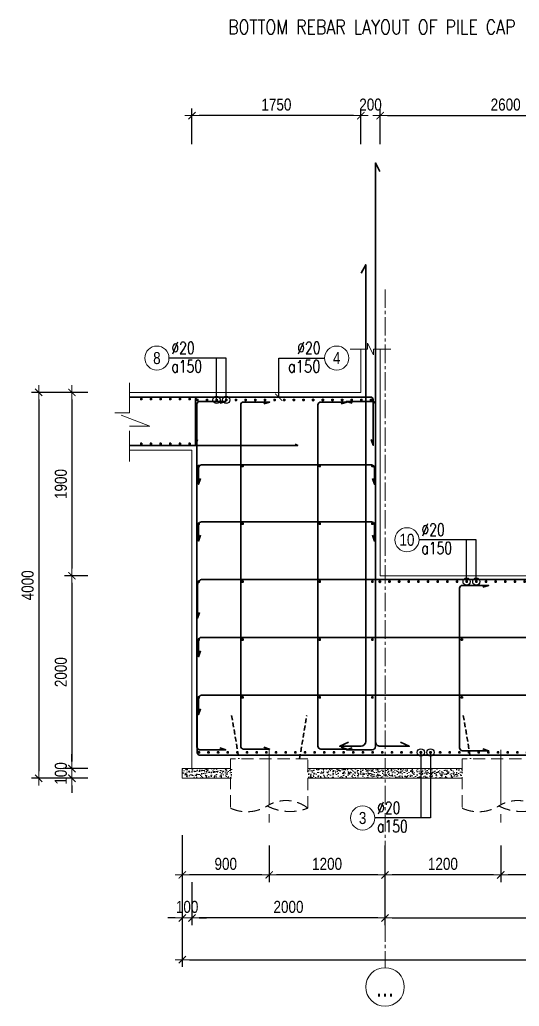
# Model space of a CAD drawing. Header units: millimetres. Extents: x -134772 to 84392, y -129535 to 67259.
# Drawn here: x 50296 to 55471, y -12117 to -1890 of the extents above; entities that cross this region are included whole.
import ezdxf
from ezdxf.enums import TextEntityAlignment as Align

# ---------------------------------------------------------------- set-up
doc = ezdxf.new("R2010")
doc.units = ezdxf.units.MM
doc.header["$MEASUREMENT"] = 0
for name, pattern in [('CENTER2', [28.575, 19.05, -3.175, 3.175, -3.175]), ('HIDDEN', [0.375, 0.25, -0.125]), ('HIDDEN2', [4.7625, 3.175, -1.5875])]:
    doc.linetypes.add(name, pattern=pattern)
doc.layers.get('Defpoints').update_dxf_attribs({"color": 252})
for name, color, linetype, lineweight in [('$0$NDC_S_THIN LINE', 7, 'Continuous', 20), ('KC-TRUC', 5, 'CENTER2', 18), ('NDC_S_AXIS', 5, 'CENTER2', 15), ('NDC_S_CONTINUOUS', 3, 'Continuous', 20), ('NDC_S_DIM', 1, 'Continuous', 9), ('NDC_S_ENG TITLE', 3, 'Continuous', 20), ('NDC_S_HATCH MATERIAL', 8, 'Continuous', 13), ('NDC_S_HIDDEN', 8, 'HIDDEN2', 13), ('NDC_S_LEADER', 1, 'Continuous', 9), ('NDC_S_REBAR', 4, 'Continuous', 35), ('NDC_S_VN TEXT', 7, 'Continuous', 9)]:
    doc.layers.add(name, color=color, linetype=linetype, lineweight=lineweight)
doc.styles.add('ARIAL', font='arial.ttf', dxfattribs={"width": 0.8})
doc.styles.add('NDC_ARIAL', font='arial.ttf', dxfattribs={"width": 0.8})
doc.styles.add('NDC_ROMANS', font='romans.shx', dxfattribs={"width": 0.8})
doc.dimstyles.new('NDC_1-50', dxfattribs={"dimscale": 50, "dimtxt": 2.5, "dimasz": 1, "dimexe": 1.5, "dimexo": 0, "dimgap": 0.8, "dimtad": 1, "dimdec": 0, "dimdsep": 46, "dimtxsty": 'NDC_ARIAL', "dimblk": 'DIMMARK', "dimcen": 49999.938995, "dimdle": 1.5, "dimclrd": 1, "dimclre": 1, "dimclrt": 3, "dimadec": 0, "dimazin": 0, "dimtfac": 1, "dimtdec": 0, "dimtix": 1, "dimtmove": 2, "dimatfit": 3, "dimfxl": 1, "dimarcsym": 0})
doc.dimstyles.new('NDC_dim_50', dxfattribs={"dimscale": 50, "dimtxt": 2.5, "dimasz": 1.5, "dimexe": 1.5, "dimexo": 0, "dimgap": 1, "dimtad": 1, "dimdec": 0, "dimzin": 0, "dimdsep": 46, "dimtxsty": 'ARIAL', "dimblk": 'DIMMARK', "dimcen": 0.09, "dimdle": 1.2, "dimclrd": 1, "dimclre": 1, "dimclrt": 3, "dimadec": 0, "dimazin": 0, "dimtfac": 1, "dimtdec": 0, "dimtix": 1, "dimtofl": 0, "dimtmove": 0, "dimatfit": 3, "dimfxl": 6, "dimtolj": 1, "dimtzin": 0, "dimarcsym": 0})

# ---------------------------------------------------------------- blocks, each defined once
blk = doc.blocks.new('*U658')
at = {"layer": 'KC-TRUC', "ltscale": 30}
blk.add_line((0, 194), (0, -560), dxfattribs=at)
at = {"layer": 'NDC_S_HATCH MATERIAL', "color": 2, "linetype": 'HIDDEN', "ltscale": 500}
blk.add_lwpolyline([(400, -411), (400, 99), (-400, 99), (-400, -411)], dxfattribs=at)
for centre, major_axis, start_param, end_param in [((173, -698), (-259, 259), -1.452433, -0.227584), ((-232, -48), (-283, 283), 1.921341, 2.912184), ((215, 65), (361, 361), 3.446929, 4.297833)]:
    blk.add_ellipse(centre, major_axis=major_axis, ratio=1, start_param=start_param, end_param=end_param, dxfattribs=at)
at = {"layer": 'NDC_S_REBAR', "linetype": 'HIDDEN', "ltscale": 200}
for p, q in [((-389, 551), (-314, 100)), ((314, 100), (389, 551))]:
    blk.add_line(p, q, dxfattribs=at)
blk = doc.blocks.new('*U654')
at = {"layer": 'KC-TRUC', "ltscale": 30}
blk.add_line((0, 194), (0, -560), dxfattribs=at)
at = {"layer": 'NDC_S_HATCH MATERIAL', "color": 2, "linetype": 'HIDDEN', "ltscale": 500}
blk.add_lwpolyline([(400, -411), (400, 99), (-400, 99), (-400, -411)], dxfattribs=at)
for centre, major_axis, start_param, end_param in [((173, -698), (-259, 259), -1.452433, -0.227584), ((-232, -48), (-283, 283), 1.921341, 2.912184), ((215, 65), (361, 361), 3.446929, 4.297833)]:
    blk.add_ellipse(centre, major_axis=major_axis, ratio=1, start_param=start_param, end_param=end_param, dxfattribs=at)
at = {"layer": 'NDC_S_REBAR', "linetype": 'HIDDEN', "ltscale": 200}
for p, q in [((-389, 551), (-314, 100)), ((314, 100), (389, 551))]:
    blk.add_line(p, q, dxfattribs=at)
blk = doc.blocks.new('kata_block_THEP')
at = {"layer": 'NDC_S_REBAR', "color": 0}
for p, q in [((-0.5, 0), (0.5, 0)), ((-0.35, 0.35), (0.35, -0.35)), ((0.35, 0.35), (-0.35, -0.35)), ((0, 0.5), (0, -0.5))]:
    blk.add_line(p, q, dxfattribs=at)
at = {"layer": 'NDC_S_REBAR', "color": 0, "const_width": 0.0833}
blk.add_lwpolyline([(-0.5, 0, 1), (0.5, 0, 1), (-0.5, 0, 1)], format="xyb", dxfattribs=at)
blk = doc.blocks.new('*U663')
at = {"layer": 'NDC_S_REBAR', "xscale": 25, "yscale": 25, "zscale": 25}
blk.add_blockref('kata_block_THEP', (0, 0), dxfattribs=at)
blk = doc.blocks.new('*U664')
at = {"layer": 'NDC_S_CONTINUOUS', "color": 0, "linetype": 'ByBlock', "lineweight": -2, "transparency": 16777216}
for p in [(0, 0), (100, 0), (200, 0), (300, 0), (400, 0), (500, 0), (600, 0), (700, 0), (800, 0), (900, 0), (1000, 0), (1100, 0), (1200, 0), (1300, 0), (1400, 0), (1500, 0), (1600, 0), (1700, 0), (1800, 0)]:
    blk.add_blockref('*U663', p, dxfattribs=at)
blk = doc.blocks.new('*U665')
at = {"layer": 'NDC_S_REBAR', "xscale": 25, "yscale": 25, "zscale": 25}
blk.add_blockref('kata_block_THEP', (0, 0), dxfattribs=at)
blk = doc.blocks.new('*U666')
at = {"layer": 'NDC_S_CONTINUOUS', "color": 0, "linetype": 'ByBlock', "lineweight": -2, "transparency": 16777216}
for p in [(0, 0), (100, 0), (200, 0), (300, 0), (400, 0), (500, 0), (600, 0), (700, 0), (800, 0), (900, 0), (1000, 0), (1100, 0), (1200, 0), (1300, 0), (1400, 0), (1500, 0), (1600, 0), (1700, 0), (1800, 0), (1900, 0), (2000, 0), (2100, 0), (2200, 0), (2300, 0), (2400, 0), (2500, 0), (2600, 0), (2700, 0), (2800, 0), (2900, 0), (3000, 0), (3100, 0), (3200, 0), (3300, 0), (3400, 0), (3500, 0), (3600, 0), (3700, 0), (3800, 0), (3900, 0), (4000, 0), (4100, 0), (4200, 0), (4300, 0), (4400, 0), (4500, 0), (4600, 0), (4700, 0), (4800, 0), (4900, 0), (5000, 0), (5100, 0), (5200, 0), (5300, 0), (5400, 0), (5500, 0), (5600, 0), (5700, 0), (5800, 0), (5900, 0), (6000, 0), (6100, 0), (6200, 0), (6300, 0), (6400, 0), (6500, 0), (6600, 0), (6700, 0), (6800, 0), (6900, 0)]:
    blk.add_blockref('*U665', p, dxfattribs=at)
blk = doc.blocks.new('*U277')
at = {"layer": 'NDC_S_REBAR', "xscale": 25, "yscale": 25, "zscale": 25}
blk.add_blockref('kata_block_THEP', (0, 0), dxfattribs=at)
blk = doc.blocks.new('*U667')
at = {"layer": 'NDC_S_CONTINUOUS', "color": 0, "linetype": 'ByBlock', "lineweight": -2, "transparency": 16777216, "xscale": -1, "rotation": 180}
blk.add_blockref('*U277', (0, 0), dxfattribs=at)
blk = doc.blocks.new('*U668')
at = {"layer": 'NDC_S_DIM', "color": 0, "linetype": 'ByBlock', "lineweight": -2, "transparency": 16777216}
for p in [(0, 0), (100, 0), (200, 0), (300, 0), (400, 0), (500, 0), (600, 0), (700, 0), (800, 0), (900, 0), (1000, 0), (1100, 0), (1200, 0), (1300, 0), (1400, 0), (1500, 0), (1600, 0), (1700, 0), (1800, 0), (1900, 0), (2000, 0), (2100, 0), (2200, 0), (2300, 0), (2400, 0), (2500, 0), (2600, 0)]:
    blk.add_blockref('*U667', p, dxfattribs=at)
blk = doc.blocks.new('*U669')
at = {"layer": 'NDC_S_REBAR', "xscale": -25, "yscale": 25, "zscale": 25, "rotation": 270}
blk.add_blockref('kata_block_THEP', (0, 0), dxfattribs=at)
blk = doc.blocks.new('*U670')
at = {"layer": 'NDC_S_DIM', "color": 0, "linetype": 'ByBlock', "lineweight": -2, "transparency": 16777216}
for p in [(0, 2400), (0, 1800), (0, 1200), (0, 600), (0, 0)]:
    blk.add_blockref('*U669', p, dxfattribs=at)
blk = doc.blocks.new('*U671')
at = {"layer": 'NDC_S_REBAR', "xscale": -25, "yscale": 25, "zscale": 25, "rotation": 270}
blk.add_blockref('kata_block_THEP', (0, 0), dxfattribs=at)
blk = doc.blocks.new('*U672')
at = {"layer": 'NDC_S_DIM', "color": 0, "linetype": 'ByBlock', "lineweight": -2, "transparency": 16777216}
for p in [(0, 2400), (0, 1800), (0, 1200), (0, 600), (0, 0)]:
    blk.add_blockref('*U671', p, dxfattribs=at)
blk = doc.blocks.new('*U683')
at = {"layer": 'NDC_S_REBAR', "ltscale": 0.005}
blk.add_lwpolyline([(90, -837), (150, -857), (-120, -857, -0.414214), (-150, -827), (-150, 827, -0.414214), (-120, 857), (150, 857), (90, 837)], format="xyb", dxfattribs=at)
blk = doc.blocks.new('*U684')
at = {"layer": 'NDC_S_LEADER', "color": 0, "linetype": 'ByBlock', "lineweight": -2, "transparency": 16777216}
for p in [(0, 0), (1000, 0)]:
    blk.add_blockref('*U683', p, dxfattribs=at)
blk = doc.blocks.new('*U685')
at = {"layer": 'NDC_S_REBAR', "xscale": -25, "yscale": 25, "zscale": 25, "rotation": 270}
blk.add_blockref('kata_block_THEP', (0, 0), dxfattribs=at)
blk = doc.blocks.new('*U686')
at = {"layer": 'NDC_S_DIM', "color": 0, "linetype": 'ByBlock', "lineweight": -2, "transparency": 16777216}
for p in [(0, 600), (0, 0)]:
    blk.add_blockref('*U685', p, dxfattribs=at)
blk = doc.blocks.new('DIMMARK')
at = {"layer": 'NDC_S_DIM', "color": 1}
blk.add_line((-1.5, 0), (1, 0), dxfattribs=at)
at = {"layer": 'NDC_S_DIM', "color": 2, "const_width": 0.15}
blk.add_lwpolyline([(-0.5, -0.5), (0.5, 0.5)], dxfattribs=at)
blk = doc.blocks.new('*D692')
at = {"layer": 'Defpoints', "color": 0, "transparency": 16777216}
for p in [(51001, -5753), (50836, -7653), (51001, -7653)]:
    blk.add_point(p, dxfattribs=at)
at = {"layer": 'NDC_S_DIM', "color": 1, "lineweight": -2, "transparency": 16777216}
for p, q in [((51001, -5753), (50761, -5753)), ((50836, -5828), (50836, -7578)), ((51001, -7653), (50761, -7653))]:
    blk.add_line(p, q, dxfattribs=at)
at = {"layer": 'NDC_S_DIM', "color": 1, "lineweight": -2, "transparency": 16777216, "xscale": 75, "yscale": 75, "zscale": 75}
for p, rotation in [((50836, -5753), 90), ((50836, -7653), 270)]:
    blk.add_blockref('DIMMARK', p, dxfattribs=dict(at, rotation=rotation))
at = {"layer": 'NDC_S_DIM', "color": 3, "transparency": 16777216, "insert": (50722, -6703), "char_height": 125, "attachment_point": 5, "rotation": 90, "style": 'ARIAL'}
blk.add_mtext('\\A1;1900', dxfattribs=at)
blk = doc.blocks.new('*D693')
at = {"layer": 'Defpoints', "color": 0, "transparency": 16777216}
for p in [(51001, -9653), (50836, -9753), (51001, -9753)]:
    blk.add_point(p, dxfattribs=at)
at = {"layer": 'NDC_S_DIM', "color": 1, "lineweight": -2, "transparency": 16777216}
for p, q in [((50836, -9578), (50836, -9503)), ((51001, -9653), (50761, -9653)), ((51001, -9753), (50761, -9753)), ((50836, -9828), (50836, -9903))]:
    blk.add_line(p, q, dxfattribs=at)
at = {"layer": 'NDC_S_DIM', "color": 1, "lineweight": -2, "transparency": 16777216, "xscale": 75, "yscale": 75, "zscale": 75}
for p, rotation in [((50836, -9653), 270), ((50836, -9753), 90)]:
    blk.add_blockref('DIMMARK', p, dxfattribs=dict(at, rotation=rotation))
at = {"layer": 'NDC_S_DIM', "color": 3, "transparency": 16777216, "insert": (50722, -9703), "char_height": 125, "attachment_point": 5, "rotation": 90, "style": 'ARIAL'}
blk.add_mtext('\\A1;100', dxfattribs=at)
blk = doc.blocks.new('*D694')
at = {"layer": 'Defpoints', "color": 0, "transparency": 16777216}
for p in [(50938, -5753), (50492, -9753), (50938, -9753)]:
    blk.add_point(p, dxfattribs=at)
at = {"layer": 'NDC_S_DIM', "color": 1, "lineweight": -2, "transparency": 16777216}
for p, q in [((50938, -5753), (50417, -5753)), ((50492, -5828), (50492, -9678)), ((50938, -9753), (50417, -9753))]:
    blk.add_line(p, q, dxfattribs=at)
at = {"layer": 'NDC_S_DIM', "color": 1, "lineweight": -2, "transparency": 16777216, "xscale": 75, "yscale": 75, "zscale": 75}
for p, rotation in [((50492, -5753), 90), ((50492, -9753), 270)]:
    blk.add_blockref('DIMMARK', p, dxfattribs=dict(at, rotation=rotation))
at = {"layer": 'NDC_S_DIM', "color": 3, "transparency": 16777216, "insert": (50378, -7753), "char_height": 125, "attachment_point": 5, "rotation": 90, "style": 'ARIAL'}
blk.add_mtext('\\A1;4000', dxfattribs=at)
blk = doc.blocks.new('*D695')
at = {"layer": 'Defpoints', "color": 0, "transparency": 16777216}
for p in [(51001, -7653), (50836, -9653), (51001, -9653)]:
    blk.add_point(p, dxfattribs=at)
at = {"layer": 'NDC_S_DIM', "color": 1, "lineweight": -2, "transparency": 16777216}
for p, q in [((51001, -7653), (50761, -7653)), ((50836, -7728), (50836, -9578)), ((51001, -9653), (50761, -9653))]:
    blk.add_line(p, q, dxfattribs=at)
at = {"layer": 'NDC_S_DIM', "color": 1, "lineweight": -2, "transparency": 16777216, "xscale": 75, "yscale": 75, "zscale": 75}
for p, rotation in [((50836, -7653), 90), ((50836, -9653), 270)]:
    blk.add_blockref('DIMMARK', p, dxfattribs=dict(at, rotation=rotation))
at = {"layer": 'NDC_S_DIM', "color": 3, "transparency": 16777216, "insert": (50722, -8653), "char_height": 125, "attachment_point": 5, "rotation": 90, "style": 'ARIAL'}
blk.add_mtext('\\A1;2000', dxfattribs=at)
blk = doc.blocks.new('*D699')
at = {"layer": 'Defpoints', "color": 0, "transparency": 16777216}
for p in [(54080, -10830), (62780, -10830), (62780, -11201)]:
    blk.add_point(p, dxfattribs=at)
at = {"layer": 'NDC_S_DIM', "color": 1, "lineweight": -2, "transparency": 16777216}
for p, q in [((54080, -10830), (54080, -11276)), ((62780, -10830), (62780, -11276)), ((54155, -11201), (62705, -11201))]:
    blk.add_line(p, q, dxfattribs=at)
at = {"layer": 'NDC_S_DIM', "color": 1, "lineweight": -2, "transparency": 16777216, "xscale": 75, "yscale": 75, "zscale": 75, "rotation": 180}
blk.add_blockref('DIMMARK', (54080, -11201), dxfattribs=at)
at = {"layer": 'NDC_S_DIM', "color": 1, "lineweight": -2, "transparency": 16777216, "xscale": 75, "yscale": 75, "zscale": 75}
blk.add_blockref('DIMMARK', (62780, -11201), dxfattribs=at)
at = {"layer": 'NDC_S_DIM', "color": 3, "transparency": 16777216, "insert": (58430, -11087), "char_height": 125, "attachment_point": 5, "style": 'ARIAL'}
blk.add_mtext('\\A1;8700', dxfattribs=at)
blk = doc.blocks.new('*D701')
at = {"layer": 'Defpoints', "color": 0, "transparency": 16777216}
for p in [(51980, -10343), (64580, -10343), (64580, -11634)]:
    blk.add_point(p, dxfattribs=at)
at = {"layer": 'NDC_S_DIM', "color": 1, "lineweight": -2, "transparency": 16777216}
for p, q in [((51980, -10343), (51980, -11709)), ((64580, -10343), (64580, -11709)), ((52055, -11634), (64505, -11634))]:
    blk.add_line(p, q, dxfattribs=at)
at = {"layer": 'NDC_S_DIM', "color": 1, "lineweight": -2, "transparency": 16777216, "xscale": 75, "yscale": 75, "zscale": 75, "rotation": 180}
blk.add_blockref('DIMMARK', (51980, -11634), dxfattribs=at)
at = {"layer": 'NDC_S_DIM', "color": 1, "lineweight": -2, "transparency": 16777216, "xscale": 75, "yscale": 75, "zscale": 75}
blk.add_blockref('DIMMARK', (64580, -11634), dxfattribs=at)
at = {"layer": 'NDC_S_DIM', "color": 3, "transparency": 16777216, "insert": (58280, -11520), "char_height": 125, "attachment_point": 5, "style": 'ARIAL'}
blk.add_mtext('\\A1;12600', dxfattribs=at)
blk = doc.blocks.new('*D704')
at = {"layer": 'Defpoints', "color": 0, "transparency": 16777216}
for p in [(55280, -10449), (58300, -10449), (55280, -10755)]:
    blk.add_point(p, dxfattribs=at)
at = {"layer": 'NDC_S_LEADER', "color": 1, "lineweight": -2, "transparency": 16777216}
for p, q in [((55280, -10449), (55280, -10830)), ((58300, -10449), (58300, -10830)), ((58225, -10755), (55355, -10755))]:
    blk.add_line(p, q, dxfattribs=at)
at = {"layer": 'NDC_S_LEADER', "color": 1, "lineweight": -2, "transparency": 16777216, "xscale": 75, "yscale": 75, "zscale": 75, "rotation": 180}
blk.add_blockref('DIMMARK', (55280, -10755), dxfattribs=at)
at = {"layer": 'NDC_S_LEADER', "color": 1, "lineweight": -2, "transparency": 16777216, "xscale": 75, "yscale": 75, "zscale": 75}
blk.add_blockref('DIMMARK', (58300, -10755), dxfattribs=at)
at = {"layer": 'NDC_S_LEADER', "color": 3, "transparency": 16777216, "insert": (56790, -10641), "char_height": 125, "attachment_point": 5, "style": 'ARIAL'}
blk.add_mtext('\\A1;3020', dxfattribs=at)
blk = doc.blocks.new('*D705')
at = {"layer": 'Defpoints', "color": 0, "transparency": 16777216}
for p in [(54080, -10449), (55280, -10449), (54080, -10755)]:
    blk.add_point(p, dxfattribs=at)
at = {"layer": 'NDC_S_LEADER', "color": 1, "lineweight": -2, "transparency": 16777216}
for p, q in [((54080, -10449), (54080, -10830)), ((55280, -10449), (55280, -10830)), ((55205, -10755), (54155, -10755))]:
    blk.add_line(p, q, dxfattribs=at)
at = {"layer": 'NDC_S_LEADER', "color": 1, "lineweight": -2, "transparency": 16777216, "xscale": 75, "yscale": 75, "zscale": 75, "rotation": 180}
blk.add_blockref('DIMMARK', (54080, -10755), dxfattribs=at)
at = {"layer": 'NDC_S_LEADER', "color": 1, "lineweight": -2, "transparency": 16777216, "xscale": 75, "yscale": 75, "zscale": 75}
blk.add_blockref('DIMMARK', (55280, -10755), dxfattribs=at)
at = {"layer": 'NDC_S_LEADER', "color": 3, "transparency": 16777216, "insert": (54680, -10641), "char_height": 125, "attachment_point": 5, "style": 'ARIAL'}
blk.add_mtext('\\A1;1200', dxfattribs=at)
blk = doc.blocks.new('*D706')
at = {"layer": 'Defpoints', "color": 0, "transparency": 16777216}
for p in [(51980, -10449), (52880, -10449), (51980, -10755)]:
    blk.add_point(p, dxfattribs=at)
at = {"layer": 'NDC_S_LEADER', "color": 1, "lineweight": -2, "transparency": 16777216}
for p, q in [((51980, -10449), (51980, -10830)), ((52880, -10449), (52880, -10830)), ((52805, -10755), (52055, -10755))]:
    blk.add_line(p, q, dxfattribs=at)
at = {"layer": 'NDC_S_LEADER', "color": 1, "lineweight": -2, "transparency": 16777216, "xscale": 75, "yscale": 75, "zscale": 75, "rotation": 180}
blk.add_blockref('DIMMARK', (51980, -10755), dxfattribs=at)
at = {"layer": 'NDC_S_LEADER', "color": 1, "lineweight": -2, "transparency": 16777216, "xscale": 75, "yscale": 75, "zscale": 75}
blk.add_blockref('DIMMARK', (52880, -10755), dxfattribs=at)
at = {"layer": 'NDC_S_LEADER', "color": 3, "transparency": 16777216, "insert": (52430, -10641), "char_height": 125, "attachment_point": 5, "style": 'ARIAL'}
blk.add_mtext('\\A1;900', dxfattribs=at)
blk = doc.blocks.new('*D707')
at = {"layer": 'Defpoints', "color": 0, "transparency": 16777216}
for p in [(51980, -10830), (52080, -10830), (51980, -11201)]:
    blk.add_point(p, dxfattribs=at)
at = {"layer": 'NDC_S_LEADER', "color": 1, "lineweight": -2, "transparency": 16777216}
for p, q in [((51980, -10830), (51980, -11276)), ((52080, -10830), (52080, -11276)), ((51905, -11201), (51830, -11201)), ((52155, -11201), (52230, -11201))]:
    blk.add_line(p, q, dxfattribs=at)
at = {"layer": 'NDC_S_LEADER', "color": 1, "lineweight": -2, "transparency": 16777216, "xscale": 75, "yscale": 75, "zscale": 75}
blk.add_blockref('DIMMARK', (51980, -11201), dxfattribs=at)
at = {"layer": 'NDC_S_LEADER', "color": 1, "lineweight": -2, "transparency": 16777216, "xscale": 75, "yscale": 75, "zscale": 75, "rotation": 180}
blk.add_blockref('DIMMARK', (52080, -11201), dxfattribs=at)
at = {"layer": 'NDC_S_LEADER', "color": 3, "transparency": 16777216, "insert": (52030, -11087), "char_height": 125, "attachment_point": 5, "style": 'ARIAL'}
blk.add_mtext('\\A1;100', dxfattribs=at)
blk = doc.blocks.new('*U632')
blk.add_circle((-2.5, 0), 2.5)
at = {"layer": 'NDC_S_VN TEXT', "color": 3, "style": 'NDC_ROMANS', "width": 0.75}
for tag, p in [('DK1', (0.5, 0.85)), ('KC1', (0.5, -2.97))]:
    blk.add_attdef(tag, p, '', height=2.5, dxfattribs=at)
at = {"layer": 'NDC_S_VN TEXT', "color": 7, "style": 'ARIAL', "width": 0.8}
blk.add_attdef('SH2', text='', height=2.5, dxfattribs=at).set_placement((-2.5, 0), align=Align.MIDDLE)
blk = doc.blocks.new('*U8')
at = {"layer": 'NDC_S_DIM'}
blk.add_circle((0, 0), 5, dxfattribs=at)
at = {"color": 7, "style": 'ARIAL', "width": 0.8}
blk.add_attdef('GRID', text='', height=5, dxfattribs=at).set_placement((0, 0), align=Align.MIDDLE)
blk = doc.blocks.new('*D708')
at = {"layer": 'Defpoints', "color": 0, "transparency": 16777216}
for p in [(52080, -10830), (54080, -10830), (52080, -11201)]:
    blk.add_point(p, dxfattribs=at)
at = {"layer": 'NDC_S_LEADER', "color": 1, "lineweight": -2, "transparency": 16777216}
for p, q in [((52080, -10830), (52080, -11276)), ((54080, -10830), (54080, -11276)), ((54005, -11201), (52155, -11201))]:
    blk.add_line(p, q, dxfattribs=at)
at = {"layer": 'NDC_S_LEADER', "color": 1, "lineweight": -2, "transparency": 16777216, "xscale": 75, "yscale": 75, "zscale": 75, "rotation": 180}
blk.add_blockref('DIMMARK', (52080, -11201), dxfattribs=at)
at = {"layer": 'NDC_S_LEADER', "color": 1, "lineweight": -2, "transparency": 16777216, "xscale": 75, "yscale": 75, "zscale": 75}
blk.add_blockref('DIMMARK', (54080, -11201), dxfattribs=at)
at = {"layer": 'NDC_S_LEADER', "color": 3, "transparency": 16777216, "insert": (53080, -11087), "char_height": 125, "attachment_point": 5, "style": 'ARIAL'}
blk.add_mtext('\\A1;2000', dxfattribs=at)
blk = doc.blocks.new('*D709')
at = {"layer": 'Defpoints', "color": 0, "transparency": 16777216}
for p in [(52880, -10449), (54080, -10449), (52880, -10755)]:
    blk.add_point(p, dxfattribs=at)
at = {"layer": 'NDC_S_LEADER', "color": 1, "lineweight": -2, "transparency": 16777216}
for p, q in [((52880, -10449), (52880, -10830)), ((54080, -10449), (54080, -10830)), ((54005, -10755), (52955, -10755))]:
    blk.add_line(p, q, dxfattribs=at)
at = {"layer": 'NDC_S_LEADER', "color": 1, "lineweight": -2, "transparency": 16777216, "xscale": 75, "yscale": 75, "zscale": 75, "rotation": 180}
blk.add_blockref('DIMMARK', (52880, -10755), dxfattribs=at)
at = {"layer": 'NDC_S_LEADER', "color": 1, "lineweight": -2, "transparency": 16777216, "xscale": 75, "yscale": 75, "zscale": 75}
blk.add_blockref('DIMMARK', (54080, -10755), dxfattribs=at)
at = {"layer": 'NDC_S_LEADER', "color": 3, "transparency": 16777216, "insert": (53480, -10641), "char_height": 125, "attachment_point": 5, "style": 'ARIAL'}
blk.add_mtext('\\A1;1200', dxfattribs=at)
blk = doc.blocks.new('*U633')
blk.add_circle((2.5, 0), 2.5)
at = {"layer": 'NDC_S_VN TEXT', "color": 3, "style": 'NDC_ROMANS'}
for tag, width, p in [('DK2', 0.75, (-0.85, 0.85)), ('KC2', 0.8, (-0.85, -2.97))]:
    blk.add_attdef(tag, text='', height=2.5, dxfattribs=dict(at, width=width)).set_placement(p, align=Align.RIGHT)
at = {"layer": 'NDC_S_VN TEXT', "color": 7, "style": 'ARIAL', "width": 0.8}
blk.add_attdef('SH3', text='', height=2.5, dxfattribs=at).set_placement((2.5, 0), align=Align.MIDDLE)
blk = doc.blocks.new('*U726')
at = {"layer": 'NDC_S_REBAR', "xscale": -25, "yscale": 25, "zscale": 25, "rotation": 270}
blk.add_blockref('kata_block_THEP', (0, 0), dxfattribs=at)
blk = doc.blocks.new('*U727')
at = {"layer": 'NDC_S_DIM', "color": 0, "linetype": 'ByBlock', "lineweight": -2, "transparency": 16777216}
for p in [(0, 2400), (0, 1800), (0, 1200), (0, 600), (0, 0)]:
    blk.add_blockref('*U726', p, dxfattribs=at)
blk = doc.blocks.new('*U728')
at = {"layer": 'NDC_S_REBAR', "xscale": -25, "yscale": 25, "zscale": 25, "rotation": 270}
blk.add_blockref('kata_block_THEP', (0, 0), dxfattribs=at)
blk = doc.blocks.new('*U729')
at = {"layer": 'NDC_S_DIM', "color": 0, "linetype": 'ByBlock', "lineweight": -2, "transparency": 16777216}
for p in [(0, 2400), (0, 1800), (0, 1200), (0, 600), (0, 0)]:
    blk.add_blockref('*U728', p, dxfattribs=at)
blk = doc.blocks.new('*U287')
at = {"layer": 'NDC_S_REBAR', "xscale": 25, "yscale": 25, "zscale": 25}
blk.add_blockref('kata_block_THEP', (0, 0), dxfattribs=at)
blk = doc.blocks.new('*U771')
at = {"layer": 'NDC_S_CONTINUOUS', "color": 0, "linetype": 'ByBlock', "lineweight": -2, "transparency": 16777216, "xscale": -1, "rotation": 270}
for p in [(0, 232), (0, -232)]:
    blk.add_blockref('*U287', p, dxfattribs=at)
blk = doc.blocks.new('*U770')
at = {"layer": 'NDC_S_DIM', "color": 0, "linetype": 'ByBlock', "lineweight": -2, "transparency": 16777216}
for p in [(-500, 0), (-400, 0), (-300, 0), (-200, 0), (-100, 0), (0, 0)]:
    blk.add_blockref('*U771', p, dxfattribs=at)
blk = doc.blocks.new('*D774')
at = {"layer": 'Defpoints', "color": 0, "transparency": 16777216}
for p in [(54030, -2884), (53830, -3178), (54030, -3178)]:
    blk.add_point(p, dxfattribs=at)
at = {"layer": 'NDC_S_LEADER', "color": 1, "lineweight": -2, "transparency": 16777216}
for p, q in [((53830, -3178), (53830, -2809)), ((54030, -3178), (54030, -2809)), ((53755, -2884), (53680, -2884)), ((54105, -2884), (54180, -2884))]:
    blk.add_line(p, q, dxfattribs=at)
at = {"layer": 'NDC_S_LEADER', "color": 1, "lineweight": -2, "transparency": 16777216, "xscale": 75, "yscale": 75, "zscale": 75}
blk.add_blockref('DIMMARK', (53830, -2884), dxfattribs=at)
at = {"layer": 'NDC_S_LEADER', "color": 1, "lineweight": -2, "transparency": 16777216, "xscale": 75, "yscale": 75, "zscale": 75, "rotation": 180}
blk.add_blockref('DIMMARK', (54030, -2884), dxfattribs=at)
at = {"layer": 'NDC_S_LEADER', "color": 3, "transparency": 16777216, "insert": (53930, -2770), "char_height": 125, "attachment_point": 5, "style": 'ARIAL'}
blk.add_mtext('\\A1;200', dxfattribs=at)
blk = doc.blocks.new('*D775')
at = {"layer": 'Defpoints', "color": 0, "transparency": 16777216}
for p in [(56630, -2884), (54030, -3178), (56630, -3178)]:
    blk.add_point(p, dxfattribs=at)
at = {"layer": 'NDC_S_LEADER', "color": 1, "lineweight": -2, "transparency": 16777216}
for p, q in [((54030, -3178), (54030, -2809)), ((56630, -3178), (56630, -2809)), ((54105, -2884), (56555, -2884))]:
    blk.add_line(p, q, dxfattribs=at)
at = {"layer": 'NDC_S_LEADER', "color": 1, "lineweight": -2, "transparency": 16777216, "xscale": 75, "yscale": 75, "zscale": 75, "rotation": 180}
blk.add_blockref('DIMMARK', (54030, -2884), dxfattribs=at)
at = {"layer": 'NDC_S_LEADER', "color": 1, "lineweight": -2, "transparency": 16777216, "xscale": 75, "yscale": 75, "zscale": 75}
blk.add_blockref('DIMMARK', (56630, -2884), dxfattribs=at)
at = {"layer": 'NDC_S_LEADER', "color": 3, "transparency": 16777216, "insert": (55330, -2770), "char_height": 125, "attachment_point": 5, "style": 'ARIAL'}
blk.add_mtext('\\A1;2600', dxfattribs=at)
blk = doc.blocks.new('*D778')
at = {"layer": 'Defpoints', "color": 0, "transparency": 16777216}
for p in [(52080, -2884), (52080, -3178), (53830, -3178)]:
    blk.add_point(p, dxfattribs=at)
at = {"layer": 'NDC_S_LEADER', "color": 1, "lineweight": -2, "transparency": 16777216}
for p, q in [((52080, -3178), (52080, -2809)), ((53830, -3178), (53830, -2809)), ((53755, -2884), (52155, -2884))]:
    blk.add_line(p, q, dxfattribs=at)
at = {"layer": 'NDC_S_LEADER', "color": 1, "lineweight": -2, "transparency": 16777216, "xscale": 75, "yscale": 75, "zscale": 75, "rotation": 180}
blk.add_blockref('DIMMARK', (52080, -2884), dxfattribs=at)
at = {"layer": 'NDC_S_LEADER', "color": 1, "lineweight": -2, "transparency": 16777216, "xscale": 75, "yscale": 75, "zscale": 75}
blk.add_blockref('DIMMARK', (53830, -2884), dxfattribs=at)
at = {"layer": 'NDC_S_LEADER', "color": 3, "transparency": 16777216, "insert": (52955, -2770), "char_height": 125, "attachment_point": 5, "style": 'ARIAL'}
blk.add_mtext('\\A1;1750', dxfattribs=at)

msp = doc.modelspace()

# ---------------------------------------------------------------- hatches: boundary and pattern name
at = {"layer": '$0$NDC_S_THIN LINE', "ltscale": 100}
h = msp.add_hatch(dxfattribs=at)
h.set_pattern_fill('BTLOT', color=251, scale=10, pattern_type=2)
h.set_pattern_definition([(50, (-72970.045, -126313.525), (71.726018, -6.275213), [7.5, -82.5]), (355, (-72970.045, -126313.525), (-13.875133, 75.219213), [6, -66]), (100.451444, (-72964.07, -126314.05), (57.850885, 68.944), [6.37402, -70.11421]), (46.1842, (-72970.045, -126293.525), (106.724133, -16.55193), [11.25, -123.75]), (96.635635, (-72961.15, -126294.9), (93.466195, 97.41186), [9.561034, -105.171376]), (351.184164, (-72970.04, -126293.53), (93.466195, 97.41186), [9, -99]), (21, (-72960.045, -126298.525), (59.690705, -40.26189), [7.5, -82.5]), (326, (-72960.045, -126298.525), (24.331533, 72.515005), [6, -66]), (71.451445, (-72955.07, -126301.88), (84.022238, 32.253115), [6.37402, -70.11421]), (37.5, (-72970.045, -126313.525), (1.2159855, 33.2893854), [0, -65.2, 0, -67, 0, -66.25]), (7.5, (-72970.045, -126313.525), (26.306954, 39.441171), [0, -38.2, 0, -63.7, 0, -25.25]), (327.5, (-72992.345, -126313.525), (53.3822436, -2.255487), [0, -25, 0, -78, 0, -103.5]), (317.5, (-73002.345, -126313.525), (58.318617, 10.010498), [0, -32.5, 0, -51.8, 0, -73.5])])
h.paths.add_polyline_path([(51980.2, -9652.7), (52080.2, -9652.7), (52490.1, -9652.7), (52490.1, -9752.7), (51980.2, -9752.7)])
h = msp.add_hatch(dxfattribs=at)
h.set_pattern_fill('BTLOT', color=251, scale=10, pattern_type=2)
h.set_pattern_definition([(50, (-78389.76, -126313.634), (71.726018, -6.275213), [7.5, -82.5]), (355, (-78389.76, -126313.634), (-13.875133, 75.219213), [6, -66]), (100.451444, (-78383.786, -126314.16), (57.850885, 68.944), [6.37402, -70.11421]), (46.1842, (-78389.76, -126293.63), (106.724133, -16.55193), [11.25, -123.75]), (96.635635, (-78380.87, -126295.01), (93.466195, 97.41186), [9.561034, -105.171376]), (351.184164, (-78389.76, -126293.63), (93.466195, 97.41186), [9, -99]), (21, (-78379.76, -126298.634), (59.690705, -40.26189), [7.5, -82.5]), (326, (-78379.76, -126298.634), (24.331533, 72.515005), [6, -66]), (71.451445, (-78374.79, -126301.99), (84.022238, 32.253115), [6.37402, -70.11421]), (37.5, (-78389.763, -126313.634), (1.2159855, 33.2893854), [0, -65.2, 0, -67, 0, -66.25]), (7.5, (-78389.763, -126313.634), (26.306954, 39.441171), [0, -38.2, 0, -63.7, 0, -25.25]), (327.5, (-78412.063, -126313.634), (53.3822436, -2.255487), [0, -25, 0, -78, 0, -103.5]), (317.5, (-78422.063, -126313.634), (58.318617, 10.010498), [0, -32.5, 0, -51.8, 0, -73.5])])
h.paths.add_polyline_path([(54880.4, -9652.8), (54310.2, -9652.8), (53280.4, -9652.8), (53280.4, -9752.8), (54880.4, -9752.8)])

# ---------------------------------------------------------------- linework, layer by layer
at = {"layer": 'NDC_S_AXIS', "ltscale": 10}
msp.add_line((54080.2, -4686.4), (54080.2, -11716.5), dxfattribs=at)
at = {"layer": 'NDC_S_CONTINUOUS'}
for p, q in [((53830.2, -5752.7), (53830.2, -5303.1)), ((54030.2, -5752.7), (54030.2, -5303.1)), ((52080.4, -5752.7), (51431.5, -5752.7)), ((53830.2, -5752.7), (52080.2, -5752.7)), ((54030.2, -7652.7), (54030.2, -5752.7)), ((52080.2, -6352.7), (51431.5, -6352.7)), ((52080.2, -6352.7), (52080.2, -9652.7)), ((54030.2, -7652.7), (56630.2, -7652.7)), ((52080.2, -9652.7), (52480.4, -9652.7)), ((53280.4, -9652.7), (54880.4, -9652.7))]:
    msp.add_line(p, q, dxfattribs=at)
at = {"layer": 'NDC_S_DIM'}
msp.add_lwpolyline([(54139.9, -5303.1), (53959.9, -5303.1), (53959.9, -5363.1), (53899.9, -5243.1), (53899.9, -5303.1), (53719.9, -5303.1)], dxfattribs=at)
at = {"layer": 'NDC_S_HATCH MATERIAL', "ltscale": 100}
for p, q in [((52080.2, -9652.7), (51980.2, -9652.7)), ((51980.2, -9652.7), (51980.2, -9752.7)), ((51980.2, -9752.7), (52490.1, -9752.7)), ((54880.4, -9752.8), (53280.4, -9752.8))]:
    msp.add_line(p, q, dxfattribs=at)
at = {"layer": 'NDC_S_HIDDEN', "ltscale": 100}
for p, q in [((51431.5, -5652.7), (51431.5, -5963.7)), ((51431.5, -5963.7), (51282.7, -5963.7)), ((51643.7, -6104.3), (51282.7, -5963.7)), ((51431.5, -6469), (51431.5, -6104.3)), ((51431.5, -6104.3), (51643.7, -6104.3))]:
    msp.add_line(p, q, dxfattribs=at)
at = {"layer": 'NDC_S_REBAR', "color": 8, "ltscale": 0.005}
for points in [[(54239.7, -9380), (54331.2, -9420.4), (54030.2, -9420.4, -0.4142142), (53980.2, -9370.4), (53980.2, -3374.3), (54025.7, -3463.3)], [(53702.6, -9380), (53611.1, -9420.4), (53830.2, -9420.4, 0.4142129), (53880.2, -9370.4), (53880.2, -4429.4), (53832.4, -4517.3)]]:
    msp.add_lwpolyline(points, format="xyb", dxfattribs=at)
at = {"layer": 'NDC_S_REBAR', "ltscale": 0.005}
for points in [[(51431.5, -5801.1), (53175.9, -5801.1)], [(51431.5, -6305), (53175.9, -6305), (53149.5, -6289.7)]]:
    msp.add_lwpolyline(points, dxfattribs=at)
for points in [[(52136.1, -6241.1), (52116.1, -6301.1), (52116.1, -5831.1, -0.4142136), (52146.1, -5801.1), (53927.8, -5801.1, -0.4142136), (53957.8, -5831.1), (53957.8, -6301.1), (53937.8, -6241.1)], [(52370.3, -9438.5), (52430.3, -9458.5), (52162.3, -9458.5, -0.4142136), (52130.3, -9426.5), (52130.3, -5878.1, -0.4142136), (52162.3, -5846.1), (52430.3, -5846.1), (52370.3, -5866.1)], [(52824.8, -9429.8), (52884.8, -9449.8), (52614.8, -9449.8, -0.4142136), (52584.8, -9419.8), (52584.8, -5882.7, -0.4142136), (52614.8, -5852.7), (52884.8, -5852.7), (52824.8, -5872.7)], [(53624.8, -9429.8), (53684.8, -9449.8), (53414.8, -9449.8, -0.4142136), (53384.8, -9419.8), (53384.8, -5882.7, -0.4142136), (53414.8, -5852.7), (53684.8, -5852.7), (53624.8, -5872.7)], [(53740.2, -9436.5), (53680.2, -9456.5), (53948.2, -9456.5, 0.4142136), (53980.2, -9424.5), (53980.2, -5878.1, 0.4142136), (53948.2, -5846.1), (53680.2, -5846.1), (53740.2, -5866.1)], [(52168.8, -6644.5), (52148.8, -6704.5), (52148.8, -6534.5, -0.4142136), (52178.8, -6504.5), (53940.2, -6504.5, -0.4142136), (53970.2, -6534.5), (53970.2, -6704.5), (53950.2, -6644.5)], [(52168.8, -7234.2), (52148.8, -7294.2), (52148.8, -7124.2, -0.4142136), (52178.8, -7094.2), (53940.2, -7094.2, -0.4142136), (53970.2, -7124.2), (53970.2, -7294.2), (53950.2, -7234.2)], [(52158.6, -8033.1), (52138.6, -8093.1), (52138.6, -7743.1, -0.4142136), (52188.6, -7693.1), (58997.6, -7693.1, -0.4142136), (59047.6, -7743.1), (59047.6, -8093.1), (59027.6, -8033.1)], [(52168.8, -8433.1), (52148.8, -8493.1), (52148.8, -8323.1, -0.4142136), (52178.8, -8293.1), (59018, -8293.1, -0.4142136), (59048, -8323.1), (59048, -8493.1), (59028, -8433.1)], [(52168.8, -9033.1), (52148.8, -9093.1), (52148.8, -8923.1, -0.4142136), (52178.8, -8893.1), (59018, -8893.1, -0.4142136), (59048, -8923.1), (59048, -9093.1), (59028, -9033.1)], [(52155, -9074.4), (52135, -9014.4), (52135, -9484.4, 0.4142136), (52165, -9514.4), (59030.5, -9514.4, 0.4142136), (59060.5, -9484.4), (59060.5, -9014.4), (59040.5, -9074.4)]]:
    msp.add_lwpolyline(points, format="xyb", dxfattribs=at)

# ---------------------------------------------------------------- block references
for name, p in [('*U658', (52880.4, -9652.1)), ('*U654', (55280.4, -9652.1))]:
    msp.add_blockref(name, p)
at = {"layer": 'NDC_S_AXIS', "xscale": 40, "yscale": 40, "zscale": 40}
msp.add_blockref('*U8', (54080.2, -11916.5), dxfattribs=at).add_auto_attribs({'GRID': '...'})
at = {"layer": 'NDC_S_CONTINUOUS', "xscale": -1, "rotation": 180}
msp.add_blockref('*U664', (52135.9, -5831.1), dxfattribs=at)
at = {"layer": 'NDC_S_CONTINUOUS'}
msp.add_blockref('*U666', (52151.3, -9484.4), dxfattribs=at)
at = {"layer": 'NDC_S_DIM', "ltscale": 0.005, "xscale": 50, "yscale": 50, "zscale": 50}
for name, p, values in [('*U632', (51841.8, -5396.9), {'SH2': '8', 'DK1': '%%C20', 'KC1': 'a150'}), ('*U633', (53454.7, -5396.9), {'SH3': '4', 'DK2': '%%C20', 'KC2': 'a150'}), ('*U632', (54432.4, -7280.6, 0), {'SH2': '10', 'DK1': '%%C20', 'KC1': 'a150'}), ('*U632', (53973, -10164.8), {'SH2': '3', 'DK1': '%%C20', 'KC1': 'a150'})]:
    msp.add_blockref(name, p, dxfattribs=at).add_auto_attribs(values)
at = {"layer": 'NDC_S_DIM'}
for name, p in [('*U770', (52055.3, -6054.4)), ('*U727', (52149.6, -8914.8)), ('*U670', (52604.1, -8914.8)), ('*U672', (53404.1, -8914.8)), ('*U729', (53950, -8914.8)), ('*U668', (54026.5, -7714.8, 0)), ('*U686', (54875.8, -8914.8))]:
    msp.add_blockref(name, p, dxfattribs=at)
at = {"layer": 'NDC_S_LEADER'}
msp.add_blockref('*U684', (55002.8, -8610), dxfattribs=at)

# ---------------------------------------------------------------- texts
at = {"layer": 'NDC_S_ENG TITLE', "style": 'NDC_ROMANS', "width": 0.8}
msp.add_text('BOTTOM REBAR LAYOUT OF PILE CAP', height=150, dxfattribs=at).set_placement((52454.6, -1964.6), align=Align.MIDDLE_LEFT)

# ---------------------------------------------------------------- dimensions: what is measured, and where the dimension line sits
at = {"layer": 'NDC_S_DIM'}
for base, p1, p2, picture, middle in [((50491.7, -9752.7), (50938.1, -5752.7), (50938.1, -9752.7), '*D694', (50377.9, -7752.7)), ((50835.6, -7652.7), (51000.6, -5752.7), (51000.6, -7652.7), '*D692', (50721.8, -6702.7)), ((50835.6, -9652.7), (51000.6, -7652.7), (51000.6, -9652.7), '*D695', (50721.8, -8652.7)), ((50835.6, -9752.7), (51000.6, -9652.7), (51000.6, -9752.7), '*D693', (50721.8, -9702.7))]:
    dim = msp.add_linear_dim(base=base, p1=p1, p2=p2, angle=90, dimstyle='NDC_dim_50', override={"dimtmove": 1}, dxfattribs=at)
    dim.commit()
    dim.dimension.update_dxf_attribs({"geometry": picture, "text_midpoint": middle})
for base, p1, p2, picture, middle in [((64580.4, -11633.9), (51980.2, -10343), (64580.4, -10343), '*D701', (58280.3, -11520.1)), ((62780.2, -11200.9), (54080.2, -10830), (62780.2, -10830), '*D699', (58430.2, -11087.1))]:
    dim = msp.add_linear_dim(base=base, p1=p1, p2=p2, dimstyle='NDC_dim_50', override={"dimtmove": 1}, dxfattribs=at)
    dim.commit()
    dim.dimension.update_dxf_attribs({"geometry": picture, "text_midpoint": middle})
at = {"layer": 'NDC_S_LEADER'}
for base, p1, p2, picture, middle in [((52080.2, -2884.2), (53830.2, -3177.7), (52080.2, -3177.7), '*D778', (52955.2, -2770.4)), ((56630.2, -2884.2), (54030.2, -3177.7), (56630.2, -3177.7), '*D775', (55330.2, -2770.4))]:
    dim = msp.add_linear_dim(base=base, p1=p1, p2=p2, dimstyle='NDC_dim_50', override={"dimtmove": 1}, dxfattribs=at)
    dim.commit()
    dim.dimension.update_dxf_attribs({"geometry": picture, "text_midpoint": middle})
for base, p1, p2, picture, middle in [((54030.2, -2884.2), (53830.2, -3177.7), (54030.2, -3177.7), '*D774', (53930.2, -2770.4)), ((51980.2, -10755), (52880.4, -10449.2), (51980.2, -10449.2), '*D706', (52430.3, -10641.2)), ((52880.4, -10755), (54080.2, -10449.2), (52880.4, -10449.2), '*D709', (53480.3, -10641.2)), ((54080.2, -10755), (55280.4, -10449.2), (54080.2, -10449.2), '*D705', (54680.3, -10641.2)), ((55280.4, -10755), (58300.4, -10449.2), (55280.4, -10449.2), '*D704', (56790.4, -10641.1)), ((51980.2, -11200.9), (52080.2, -10830), (51980.2, -10830), '*D707', (52030.2, -11087.1)), ((52080.2, -11200.9), (54080.2, -10830), (52080.2, -10830), '*D708', (53080.2, -11087.1))]:
    dim = msp.add_linear_dim(base=base, p1=p1, p2=p2, dimstyle='NDC_dim_50', dxfattribs=at)
    dim.commit()
    dim.dimension.update_dxf_attribs({"geometry": picture, "text_midpoint": middle})

# ---------------------------------------------------------------- leaders
at = {"layer": 'NDC_S_LEADER', "ltscale": 0.005}
for points, override in [([(52335.2, -5831.1), (52335.2, -5396.9), (51841.8, -5396.9)], {"dimasz": 1.5, "dimldrblk": 'DotBlank'}), ([(52435.2, -5831.1, 0), (52435.2, -5396.9, 0), (51841.8, -5396.9, 0)], {"dimasz": 1.5, "dimldrblk": 'DotBlank'}), ([(52978.8, -5802.7), (52978.8, -5396.9), (53454.7, -5396.9)], {"dimasz": 1.5, "dimldrblk": 'ARCHTICK'}), ([(54925.8, -7714.8, 0), (54925.8, -7280.6, 0), (54432.4, -7280.6, 0)], {"dimasz": 1.5, "dimldrblk": 'DotBlank'}), ([(55025.8, -7714.8, 0), (55025.8, -7280.6, 0), (54432.4, -7280.6, 0)], {"dimasz": 1.5, "dimldrblk": 'DotBlank'}), ([(54451.6, -9484.4), (54451.6, -10164.8), (53973, -10164.8)], {"dimasz": 1.5, "dimldrblk": 'DotBlank'}), ([(54551.6, -9484.4, 0), (54551.6, -10164.8, 0), (53973, -10164.8, 0)], {"dimasz": 1.5, "dimldrblk": 'DotBlank'})]:
    msp.add_leader(points, dimstyle='NDC_1-50', override=override, dxfattribs=at)

doc.saveas('drawing.dxf')
